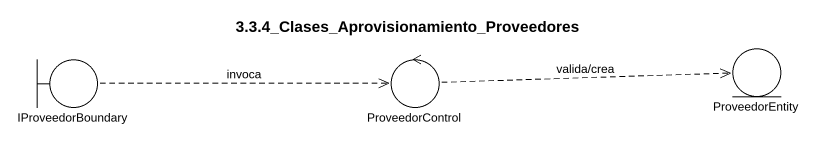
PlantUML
@startuml
title 3.3.4_Clases_Aprovisionamiento_Proveedores
boundary IProveedorBoundary
control ProveedorControl
entity ProveedorEntity
IProveedorBoundary .right.> ProveedorControl : invoca
ProveedorControl .right.> ProveedorEntity : valida/crea
@enduml
